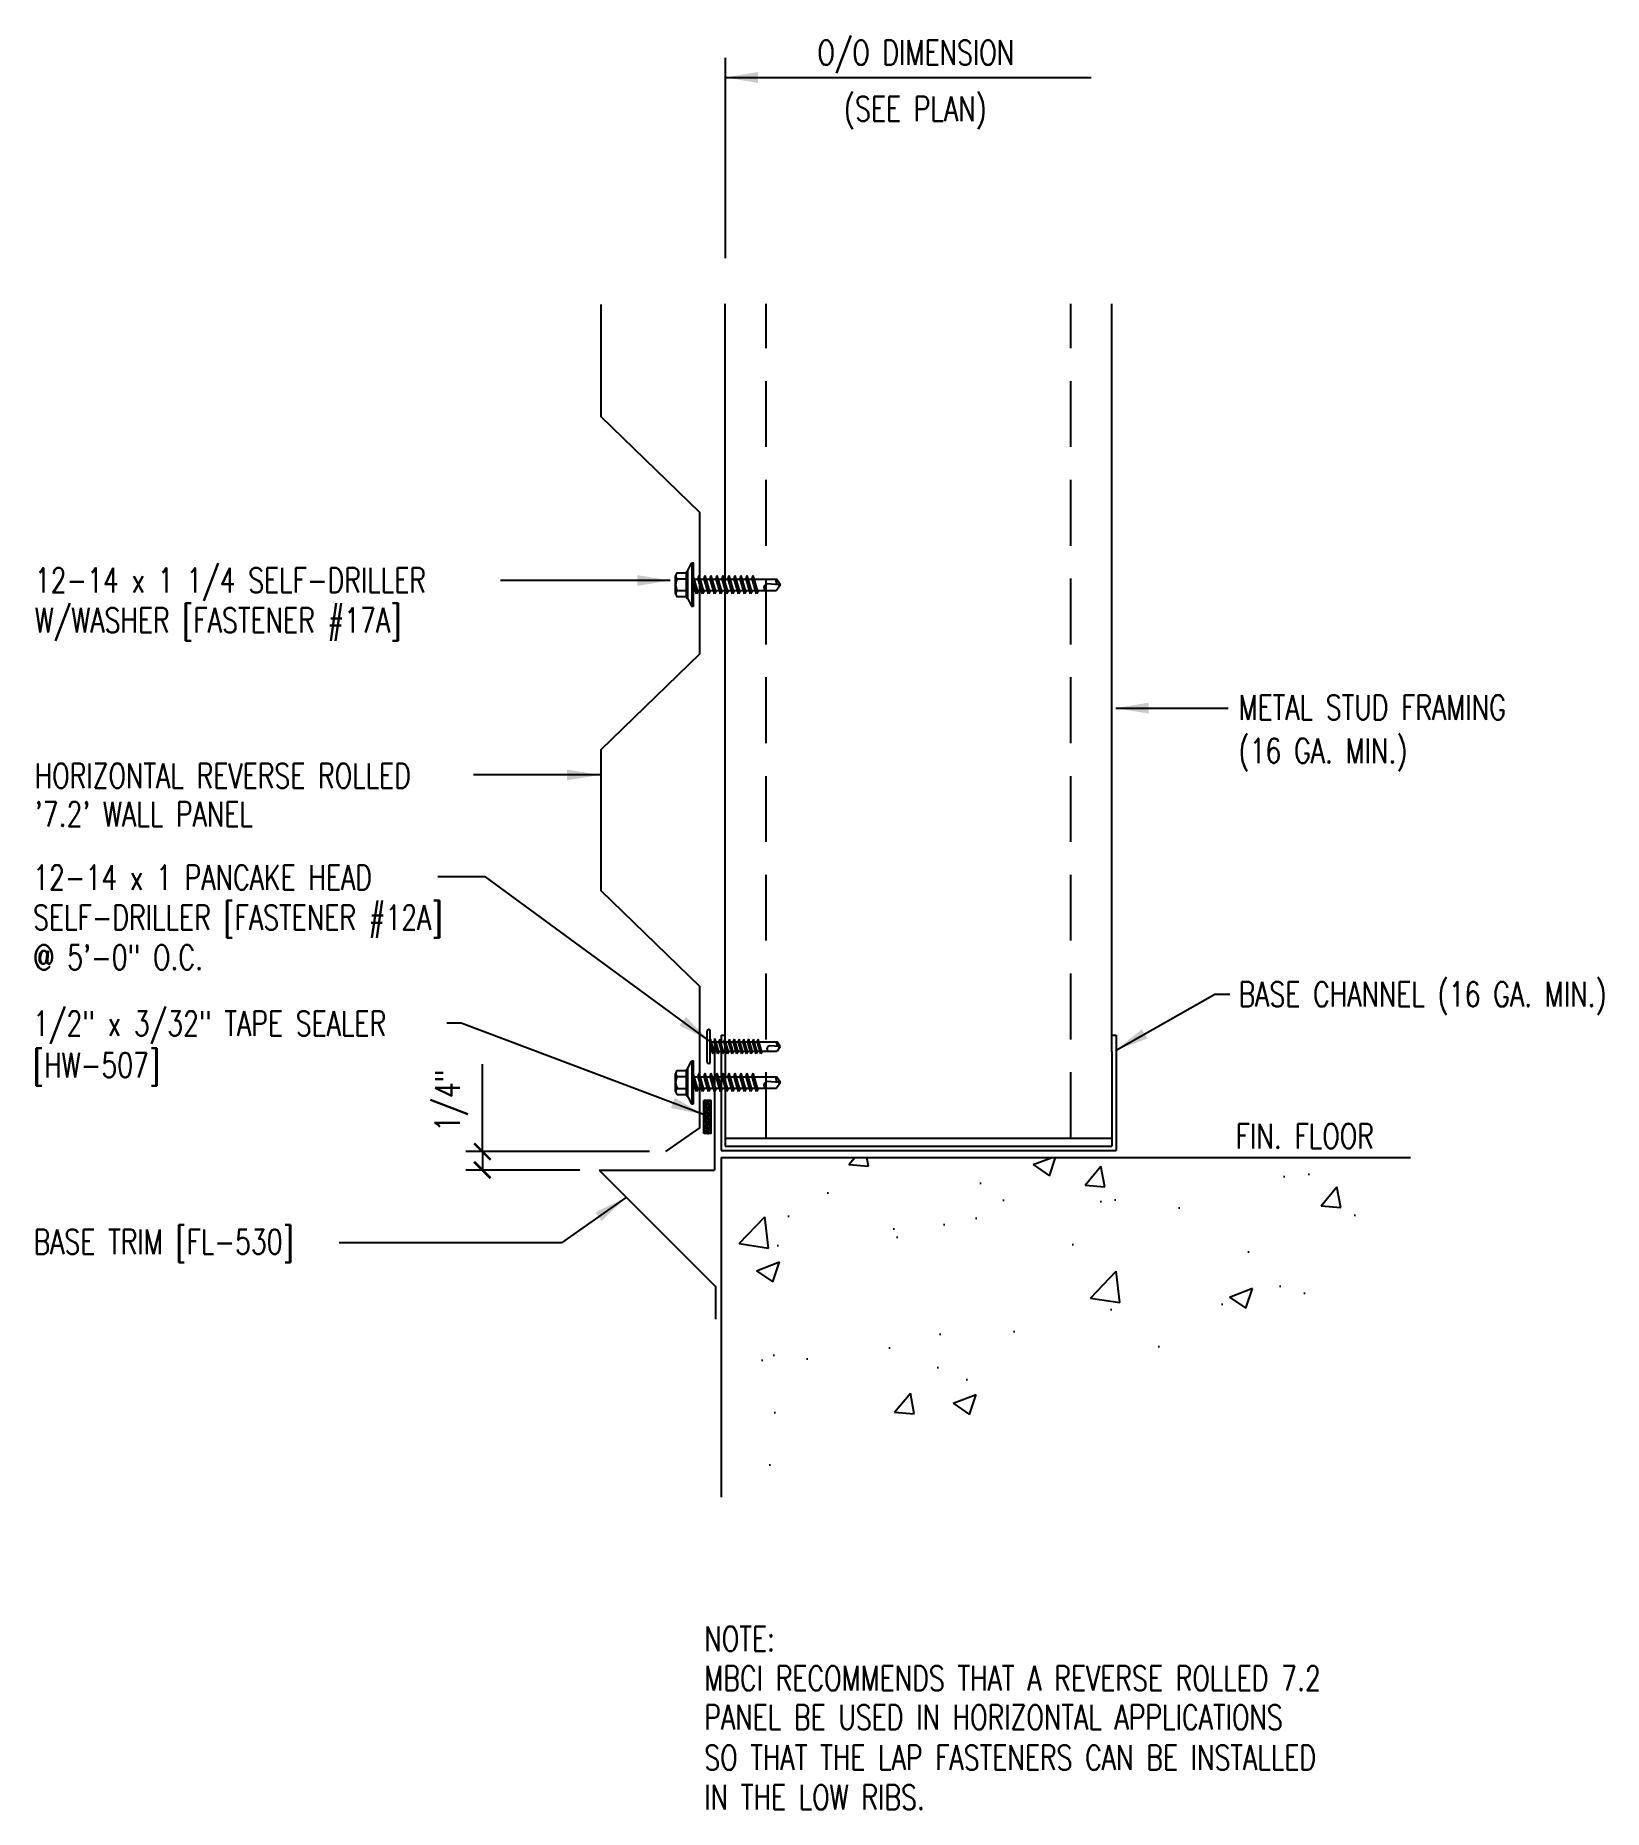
# Model space of a CAD drawing. Extents: x 6 to 29.9, y 2.9 to 29.9.
import ezdxf

# ---------------------------------------------------------------- set-up
doc = ezdxf.new("R2010")
doc.units = 0
doc.header["$LTSCALE"] = 4
doc.header["$MEASUREMENT"] = 0
doc.linetypes.add('HIDDEN', pattern=[0.375, 0.25, -0.125])
doc.layers.get('0').update_dxf_attribs({"linetype": 'CONTINUOUS'})
for name, color, linetype in [('DIM', 2, 'CONTINUOUS'), ('FASTENER', 9, 'CONTINUOUS'), ('HATCH', 251, 'CONTINUOUS'), ('PANEL-S', 11, 'CONTINUOUS'), ('STLA', 12, 'CONTINUOUS'), ('TAPE', 9, 'CONTINUOUS'), ('TEXT', 2, 'CONTINUOUS'), ('TRIM-S', 6, 'CONTINUOUS')]:
    doc.layers.add(name, color=color, linetype=linetype)
doc.styles.add('TEXT', font='SIMPLEX.shx', dxfattribs={"width": 0.75, "height": 0.375})
doc.styles.add('TEXT1', font='ROMANS.shx', dxfattribs={"width": 0.75, "height": 0.375})
doc.dimstyles.new('DETAIL$7', dxfattribs={"dimscale": 4, "dimtxt": 0.375, "dimasz": 0.125, "dimexe": 0.0625, "dimexo": 0.0625, "dimgap": 0.0625, "dimtad": 1, "dimdec": 4, "dimzin": 3, "dimdsep": 46, "dimlunit": 4, "dimtxsty": 'TEXT', "dimblk": 'ARCHTICK', "dimcen": 0.0625, "dimclrd": 7, "dimclre": 7, "dimclrt": 2, "dimadec": 0, "dimazin": 0, "dimtfac": 0.6, "dimtdec": 4, "dimtmove": 0, "dimatfit": 3, "dimfxl": 1, "dimfrac": 2, "dimtolj": 1, "dimtzin": 0, "dimarcsym": 0})

# ---------------------------------------------------------------- blocks, each defined once
blk = doc.blocks.new('_ArchTick')
at = {"color": 0, "const_width": 0.15}
blk.add_lwpolyline([(-0.5, -0.5), (0.5, 0.5)], dxfattribs=at)
blk = doc.blocks.new('FD-F12A')
at = {"layer": 'TEXT', "style": 'TEXT1', "width": 0.75}
for s, p in [('12-14 x 1 PANCAKE HEAD', (0.0047, -0.0408)), ('SELF-DRILLER [FASTENER #12A]', (0.0047, -0.1926))]:
    blk.add_text(s, height=0.09375, dxfattribs=at).set_placement(p)
blk.add_attdef('(QUANTITY)', (0.0047, -0.3444), '', height=0.0938, dxfattribs=at)
blk = doc.blocks.new('A$C38CA0C1D')
at = {"layer": 'FASTENER'}
for p, q in [((-0.252, 1.212), (0.228, 1.212)), ((-0.252, 1.166), (0.228, 1.166)), ((-0.123, 1.124), (0.025, 1.166)), ((-0.095, 1.108), (-0.123, 1.124)), ((-0.123, 1.051), (0.071, 1.107)), ((-0.095, 1.108), (0.099, 1.163)), ((-0.095, 1.035), (0.099, 1.091)), ((-0.081, 1.166), (0.057, 1.166)), ((-0.081, 1.166), (-0.081, 1.136)), ((-0.081, 1.112), (-0.081, 1.063)), ((0.057, 1.166), (0.094, 1.166)), ((0.057, 1.151), (0.057, 1.103)), ((0.057, 1.079), (0.057, 1.03)), ((0.099, 1.091), (0.071, 1.107)), ((0.099, 1.163), (0.094, 1.166)), ((-0.095, 1.035), (-0.123, 1.051)), ((-0.123, 0.979), (0.071, 1.034)), ((-0.095, 0.963), (-0.123, 0.979)), ((-0.123, 0.906), (0.071, 0.961)), ((-0.095, 0.89), (-0.123, 0.906)), ((-0.123, 0.833), (0.071, 0.889)), ((-0.095, 0.817), (-0.123, 0.833)), ((-0.123, 0.76), (0.071, 0.816)), ((-0.095, 0.963), (0.099, 1.018)), ((-0.095, 0.89), (0.099, 0.945)), ((-0.095, 0.817), (0.099, 0.873)), ((-0.081, 1.039), (-0.081, 0.991)), ((-0.081, 0.967), (-0.081, 0.918)), ((-0.081, 0.894), (-0.081, 0.845)), ((-0.081, 0.821), (-0.081, 0.773)), ((0.057, 1.006), (0.057, 0.957)), ((0.057, 0.933), (0.057, 0.885)), ((0.057, 0.86), (0.057, 0.812)), ((0.099, 1.018), (0.071, 1.034)), ((0.099, 0.945), (0.071, 0.961)), ((0.099, 0.873), (0.071, 0.889)), ((0.099, 0.8), (0.071, 0.816)), ((-0.095, 0.744), (-0.123, 0.76)), ((-0.123, 0.688), (0.071, 0.743)), ((-0.095, 0.672), (-0.123, 0.688)), ((-0.123, 0.615), (0.071, 0.671)), ((-0.095, 0.599), (-0.123, 0.615)), ((-0.123, 0.542), (0.071, 0.598)), ((-0.095, 0.526), (-0.123, 0.542)), ((-0.095, 0.744), (0.099, 0.8)), ((-0.095, 0.672), (0.099, 0.727)), ((-0.095, 0.599), (0.099, 0.654)), ((-0.095, 0.526), (0.099, 0.582)), ((-0.081, 0.748), (-0.081, 0.7)), ((-0.081, 0.676), (-0.081, 0.627)), ((-0.081, 0.603), (-0.081, 0.554)), ((0.057, 0.788), (0.057, 0.739)), ((0.057, 0.715), (0.057, 0.667)), ((0.057, 0.642), (0.057, 0.594)), ((0.057, 0.57), (0.057, 0.521)), ((0.099, 0.727), (0.071, 0.743)), ((0.099, 0.654), (0.071, 0.671)), ((0.099, 0.582), (0.071, 0.598)), ((-0.123, 0.47), (0.071, 0.525)), ((-0.095, 0.454), (-0.123, 0.47)), ((-0.123, 0.397), (0.071, 0.452)), ((-0.095, 0.381), (-0.123, 0.397)), ((-0.095, 0.454), (0.099, 0.509)), ((-0.095, 0.381), (0.099, 0.436)), ((-0.081, 0.53), (-0.081, 0.482)), ((-0.081, 0.457), (-0.081, 0.409)), ((-0.081, 0.385), (-0.081, 0.151)), ((0.057, 0.497), (0.057, 0.448)), ((0.057, 0.424), (0.057, 0.151)), ((0.099, 0.509), (0.071, 0.525)), ((0.099, 0.436), (0.071, 0.452)), ((-0.012, 0.103), (-0.081, 0.151)), ((-0.013, 0.115), (-0.001, 0.264)), ((-0.012, 0.103), (0.057, 0.151))]:
    blk.add_line(p, q, dxfattribs=at)
for centre, radius, start, end in [((-0.25, 1.189), 0.0227, 94.6639, 265.3361), ((0.226, 1.189), 0.0227, 274.6639, 85.3361), ((-0.049, 0.255), 0.0492, 11.1445, 130.906), ((0.032, 0.114), 0.045, 55.4585, 194.8454)]:
    blk.add_arc(centre, radius, start, end, dxfattribs=at)
blk = doc.blocks.new('A$C22B817AC')
at = {"layer": 'TAPE'}
h = blk.add_hatch(dxfattribs=at)
h.set_pattern_fill('DOTS', color=256, scale=0.35, angle=270, style=0)
h.set_pattern_definition([(270, (-46.173024, -15.338993), (0.021875, -0.0109375), [0, -0.021875])])
h.paths.add_polyline_path([(-1.948, 1.156), (-1.928, 1.267), (-2.421, 1.354), (-2.44, 1.243)])
for p, q in [((-2.44, 1.243), (-2.421, 1.354)), ((-2.421, 1.354), (-1.928, 1.267)), ((-2.44, 1.243), (-1.948, 1.156)), ((-1.948, 1.156), (-1.928, 1.267))]:
    blk.add_line(p, q, dxfattribs=at)
blk = doc.blocks.new('sd12')
at = {"layer": 'FASTENER'}
for p, q in [((-0.181, 0.276), (-0.181, 0.137)), ((-0.135, 0.302), (0.135, 0.302)), ((-0.089, 0.276), (-0.089, 0.137)), ((0.089, 0.276), (0.089, 0.137)), ((0.181, 0.276), (0.181, 0.137)), ((-0.217, 0.114), (-0.326, 0.059)), ((-0.326, 0.059), (-0.326, 0.049)), ((-0.326, 0.049), (0.326, 0.049)), ((-0.217, 0.114), (0.217, 0.114)), ((-0.193, 0.137), (0.193, 0.137)), ((-0.193, 0.119), (0.193, 0.119)), ((-0.181, 0.137), (0.181, 0.137)), ((-0.139, -0.016), (0.046, 0.037)), ((-0.104, -0.036), (0.139, 0.033)), ((-0.086, 0.037), (0.086, 0.037)), ((-0.086, 0.037), (-0.086, -0.001)), ((0.086, 0.037), (0.133, 0.037)), ((0.086, 0.018), (0.086, -0.042)), ((0.139, 0.033), (0.133, 0.037)), ((0.217, 0.114), (0.326, 0.059)), ((0.326, 0.059), (0.326, 0.049)), ((-0.104, -0.036), (-0.139, -0.016)), ((-0.139, -0.107), (0.104, -0.038)), ((-0.104, -0.127), (-0.139, -0.107)), ((-0.139, -0.198), (0.104, -0.128)), ((-0.104, -0.218), (-0.139, -0.198)), ((-0.139, -0.289), (0.104, -0.219)), ((-0.104, -0.127), (0.139, -0.058)), ((-0.104, -0.218), (0.139, -0.149)), ((-0.104, -0.309), (0.139, -0.239)), ((-0.086, -0.031), (-0.086, -0.092)), ((-0.086, -0.122), (-0.086, -0.183)), ((-0.086, -0.213), (-0.086, -0.274)), ((0.086, -0.073), (0.086, -0.133)), ((0.086, -0.164), (0.086, -0.224)), ((0.086, -0.255), (0.086, -0.315)), ((0.139, -0.058), (0.104, -0.038)), ((0.139, -0.149), (0.104, -0.128)), ((0.139, -0.239), (0.104, -0.219)), ((-0.104, -0.309), (-0.139, -0.289)), ((-0.139, -0.38), (0.104, -0.31)), ((-0.104, -0.4), (-0.139, -0.38)), ((-0.139, -0.47), (0.104, -0.401)), ((-0.104, -0.491), (-0.139, -0.47)), ((-0.139, -0.561), (0.104, -0.492)), ((-0.104, -0.4), (0.139, -0.33)), ((-0.104, -0.491), (0.139, -0.421)), ((-0.104, -0.581), (0.139, -0.512)), ((-0.086, -0.304), (-0.086, -0.364)), ((-0.086, -0.395), (-0.086, -0.455)), ((-0.086, -0.486), (-0.086, -0.546)), ((0.086, -0.345), (0.086, -0.406)), ((0.086, -0.436), (0.086, -0.497)), ((0.086, -0.527), (0.086, -0.588)), ((0.139, -0.33), (0.104, -0.31)), ((0.139, -0.421), (0.104, -0.401)), ((0.139, -0.512), (0.104, -0.492)), ((-0.104, -0.581), (-0.139, -0.561)), ((-0.139, -0.652), (0.104, -0.583)), ((-0.104, -0.672), (-0.139, -0.652)), ((-0.139, -0.743), (0.104, -0.674)), ((-0.104, -0.763), (-0.139, -0.743)), ((-0.139, -0.834), (0.104, -0.765)), ((-0.104, -0.672), (0.139, -0.603)), ((-0.104, -0.763), (0.139, -0.694)), ((-0.104, -0.854), (0.139, -0.785)), ((-0.086, -0.577), (-0.086, -0.637)), ((-0.086, -0.667), (-0.086, -0.728)), ((-0.086, -0.758), (-0.086, -0.819)), ((0.086, -0.618), (0.086, -0.679)), ((0.086, -0.709), (0.086, -0.77)), ((0.086, -0.8), (0.086, -0.861)), ((0.139, -0.603), (0.104, -0.583)), ((0.139, -0.694), (0.104, -0.674)), ((0.139, -0.785), (0.104, -0.765)), ((-0.104, -0.854), (-0.139, -0.834)), ((-0.139, -0.925), (0.104, -0.856)), ((-0.104, -0.945), (-0.139, -0.925)), ((-0.104, -0.945), (0.139, -0.876)), ((-0.086, -0.849), (-0.086, -0.91)), ((-0.086, -0.94), (-0.086, -1.232)), ((0.086, -0.891), (0.086, -1.232)), ((0.139, -0.876), (0.104, -0.856)), ((0, -1.293), (-0.086, -1.232)), ((-0.002, -1.277), (0.014, -1.091)), ((0, -1.293), (0.086, -1.232))]:
    blk.add_line(p, q, dxfattribs=at)
blk.add_lwpolyline([(-0.331, 0.037), (-0.331, 0.049), (0.331, 0.049), (0.331, 0.037)], close=True, dxfattribs=at)
for centre, radius, start, end in [((-0.135, 0.25), 0.0527, 29.8754, 150.1246), ((0, 0.138), 0.164, 56.9974, 123.0026), ((0.135, 0.25), 0.0527, 29.8754, 150.1246), ((-0.193, 0.128), 0.00894, 90, 270), ((0.193, 0.128), 0.00894, 270, 90), ((-0.046, -1.102), 0.0615, 11.1445, 130.906), ((0.054, -1.278), 0.0563, 55.4585, 194.8454)]:
    blk.add_arc(centre, radius, start, end, dxfattribs=at)
blk = doc.blocks.new('FD-F17A')
at = {"layer": 'TEXT', "style": 'TEXT1', "width": 0.75}
for s, p in [('12-14 x 1 1/4 SELF-DRILLER', (0.0047, -0.0408)), ('W/WASHER [FASTENER #17A]', (0.0047, -0.1926))]:
    blk.add_text(s, height=0.09375, dxfattribs=at).set_placement(p)
blk.add_attdef('(QUANTITY)', (0.0047, -0.3444), '', height=0.0938, dxfattribs=at)

msp = doc.modelspace()

# ---------------------------------------------------------------- hatches: boundary and pattern name
at = {"layer": 'HATCH'}
h = msp.add_hatch(dxfattribs=at)
h.set_pattern_fill('AR-CONC', color=256, scale=0.5, style=0)
h.set_pattern_definition([(50, (-21.9928, -17.045), (3.5863, -0.31376), [0.375, -4.125]), (355, (-21.9928, -17.045), (-0.69376, 3.76096), [0.3, -3.3]), (100.4514, (-21.694, -17.0712), (2.89255, 3.4472), [0.3187, -3.5057]), (46.184, (-21.993, -16.045), (5.3362, -0.8276), [0.5625, -6.1875]), (96.636, (-21.548, -16.114), (4.6733, 4.8706), [0.47805, -5.25856]), (351.184, (-21.993, -16.045), (4.6733, 4.8706), [0.45, -4.95]), (21, (-21.4928, -16.295), (2.98454, -2.0131), [0.375, -4.125]), (326, (-21.4928, -16.295), (1.21658, 3.62575), [0.3, -3.3]), (71.4514, (-21.244, -16.463), (4.20111, 1.61265), [0.3187, -3.5057]), (37.5, (-21.9928, -17.0451), (0.0608, 1.66447), [0, -3.26, 0, -3.35, 0, -3.3125]), (7.5, (-21.9928, -17.045), (1.31535, 1.97206), [0, -1.91, 0, -3.185, 0, -1.2625]), (327.5, (-23.1078, -17.0451), (2.669112, -0.112774), [0, -1.25, 0, -3.9, 0, -5.175]), (317.5, (-23.6078, -17.045), (2.91593, 0.500525), [0, -1.625, 0, -2.59, 0, -3.675])])
h.paths.add_polyline_path([(25.879, 10.697), (26.529, 12.835), (16.445, 12.835), (16.445, 7.671)])

# ---------------------------------------------------------------- linework, layer by layer
at = {"layer": 'DIM', "color": 7}
msp.add_line((16.507, 29.54), (16.507, 26.497), dxfattribs=at)
at = {"layer": 'DIM', "color": 9}
for q in [(26.921, 12.835), (16.445, 7.671)]:
    msp.add_line((16.445, 12.835), q, dxfattribs=at)
at = {"layer": 'PANEL-S'}
msp.add_lwpolyline([(15.607, 12.922), (16.123, 13.284), (16.123, 15.43), (14.623, 16.884), (14.623, 19.03), (16.123, 20.484), (16.123, 22.63), (14.623, 24.084), (14.623, 25.792)], dxfattribs=at)
at = {"layer": 'STLA'}
for p, q in [((16.507, 14.44), (16.507, 25.802)), ((22.382, 14.44), (22.382, 25.802)), ((16.445, 14.69), (16.445, 12.94)), ((16.445, 14.69), (16.507, 14.69)), ((22.382, 14.69), (22.445, 14.69)), ((22.445, 14.69), (22.445, 12.94)), ((16.507, 14.44), (16.507, 13.003)), ((22.382, 14.44), (22.382, 13.003)), ((16.445, 12.94), (22.445, 12.94)), ((16.507, 13.128), (22.382, 13.128)), ((16.507, 13.003), (22.382, 13.003))]:
    msp.add_line(p, q, dxfattribs=at)
at = {"layer": 'STLA', "linetype": 'HIDDEN'}
for p, q in [((17.132, 13.128), (17.132, 25.802)), ((21.757, 13.128), (21.757, 25.802))]:
    msp.add_line(p, q, dxfattribs=at)
at = {"layer": 'TEXT', "color": 7}
for p, q in [((12.82, 12.922), (12.82, 14.251)), ((15.357, 12.922), (12.57, 12.922)), ((12.82, 12.922), (12.82, 12.643)), ((14.301, 12.643), (12.57, 12.643))]:
    msp.add_line(p, q, dxfattribs=at)
at = {"layer": 'TRIM-S'}
for p, q in [((16.344, 14.643), (16.344, 12.643)), ((14.594, 12.643), (16.344, 12.643)), ((14.594, 12.643), (16.362, 10.875)), ((16.362, 10.875), (16.362, 10.375))]:
    msp.add_line(p, q, dxfattribs=at)

# ---------------------------------------------------------------- block references
at = {"layer": 'FASTENER', "rotation": 89.99999999999997}
for p in [(16.057, 21.535), (16.057, 13.973)]:
    msp.add_blockref('sd12', p, dxfattribs=at)
at = {"layer": 'TEXT', "xscale": 4, "yscale": 4, "zscale": 4}
msp.add_blockref('FD-F17A', (6.001, 21.579), dxfattribs=at)
msp.add_blockref('FD-F12A', (5.976, 17.064), dxfattribs=at).add_auto_attribs({'(QUANTITY)': '@ 5\'-0" O.C.'})
at = {"layer": 'TEXT'}
for name, p, rotation in [('A$C38CA0C1D', (17.447, 14.532), 90), ('A$C22B817AC', (17.097, 15.817), 99.99999999999999)]:
    msp.add_blockref(name, p, dxfattribs=dict(at, rotation=rotation))
at = {"layer": 'TEXT', "color": 7, "xscale": 0.25, "yscale": 0.25, "zscale": 0.25}
for p, rotation in [((12.82, 12.922), 270), ((12.82, 12.643), 90)]:
    msp.add_blockref('_ArchTick', p, dxfattribs=dict(at, rotation=rotation))

# ---------------------------------------------------------------- texts
at = {"layer": 'TEXT', "style": 'TEXT1', "width": 0.75}
for s, p in [('O/O DIMENSION', (17.909, 29.432)), ('(SEE PLAN)', (18.312, 28.579)), ('METAL STUD FRAMING', (24.306, 19.484)), ('(16 GA. MIN.)', (24.306, 18.826)), ('HORIZONTAL REVERSE ROLLED', (6.02, 18.445)), ("'7.2' WALL PANEL", (6.02, 17.863)), ('BASE CHANNEL (16 GA. MIN.)', (24.306, 15.127)), ('1/2" x 3/32" TAPE SEALER ', (5.995, 14.683)), ('[HW-507] ', (5.995, 14.049)), ('FIN. FLOOR', (24.265, 12.971)), ('BASE TRIM [FL-530]', (6.001, 11.365)), ('NOTE:', (16.191, 5.335)), ('MBCI RECOMMENDS THAT A REVERSE ROLLED 7.2', (16.191, 4.734)), ('PANEL BE USED IN HORIZONTAL APPLICATIONS', (16.191, 4.142)), ('SO THAT THE LAP FASTENERS CAN BE INSTALLED', (16.191, 3.53)), ('IN THE LOW RIBS.', (16.191, 2.928))]:
    msp.add_text(s, height=0.375, dxfattribs=at).set_placement(p)
at = {"layer": 'TEXT', "color": 2, "insert": (12.351, 13.698), "char_height": 0.375, "attachment_point": 5, "rotation": 90, "style": 'TEXT1'}
msp.add_mtext('\\A1;1/4"', dxfattribs=at)

# ---------------------------------------------------------------- leaders
at = {"layer": 'DIM'}
msp.add_leader([(16.507, 29.241), (22.07, 29.241)], dimstyle='DETAIL$7', dxfattribs=at)
at = {"layer": 'TEXT'}
for points in [[(15.672, 21.599), (14.105, 21.599), (13.094, 21.599)], [(14.607, 18.645), (13.412, 18.645), (12.685, 18.645)], [(16.267, 14.608), (12.868, 17.096), (12.141, 17.096)], [(16.181, 13.485), (12.499, 14.874), (12.279, 14.874)], [(14.993, 12.222), (14.021, 11.539), (10.644, 11.539)]]:
    msp.add_leader(points, dimstyle='DETAIL$7', override={"dimgap": 0.0625, "dimtad": 0}, dxfattribs=at)
for points in [[(22.44, 19.66), (23.545, 19.66), (24.15, 19.66)], [(22.445, 14.465), (23.946, 15.314), (24.172, 15.314)]]:
    msp.add_leader(points, dimstyle='DETAIL$7', dxfattribs=at)

doc.saveas('drawing.dxf')
